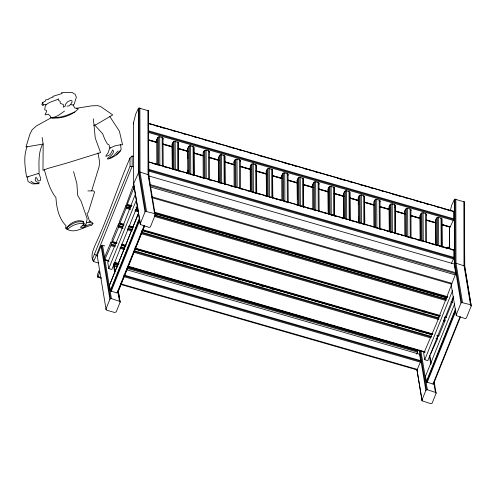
<?xml version="1.0" encoding="UTF-8"?>
<svg xmlns="http://www.w3.org/2000/svg" width="496" height="496" viewBox="0 0 496 496"><rect width="100%" height="100%" fill="white"/><g stroke="black" fill="none" stroke-linecap="round" stroke-linejoin="round"><path stroke-width="0.74" d="M66.867 229.171L66.873 227.8C70.19 222.568 77.624 219.207 83.607 221.439L83.291 224.886L80.34 227.379L84.779 227.087L85.219 226.337L84.915 225.736L85.269 224.738L82.962 221.985C77.457 220.763 71.833 223.597 67.729 227.094L66.867 229.171C75.008 234.093 83.588 226.728 91.717 225.246L93.012 223.46L91.865 222.289L88.858 222.109L86.335 222.797M42.135 137.473L43.164 144.038L42.972 170.314L48.007 168.392L67.555 162.855L100.589 152.57L95.263 138.117L93.391 118.854M114.508 266.259L115.351 263.357L118.321 264.213M119.728 223.69L126.089 208.258L126.077 205.22L119.48 221.501L119.728 223.69L123.64 224.787M416.733 354.2L417.843 350.604L127.987 266.997M417.055 369.904L420.701 361.355L419.709 354.262L126.424 269.675M451.242 284.053L451.943 283.34L455.688 273.693L454.355 264.052L148.347 175.826M112.387 242.06L118.631 227.162L118.959 225.618L118.55 223.826L112.053 239.574L112.208 241.98L116.101 243.133M437.088 335.711L438.569 336.139L438.873 335.656L444.813 321.241L445.141 319.697L444.732 317.905M120.305 150.561L120.199 151.398L116.498 154.839M104.65 259.96L110.949 245.669L111.309 244.1L110.992 242.073L104.34 257.932L104.65 259.96L109.108 261.243M430.677 353.902L437.137 339.748L437.491 338.179L437.174 336.152M441.874 224.781L450.058 227.143L453.648 219.604L453.604 211.296L148.608 123.33M451.441 263.444L453.84 258.168L453.803 249.86L148.806 161.894M140.349 224.514L140.275 223.733L145.012 211.947L145.638 211.364L154.535 213.584L155.236 214.892L150.499 226.684L149.873 227.261L148.998 227.36L140.349 224.514L133.66 183.768L133.511 122.741L135.761 113.956L138.359 108.525L138.992 108.041L148.515 110.788L148.738 175.621L148.515 110.788M450.411 210.211L451.726 205.084L454.324 199.659L454.95 199.175L464.479 201.922L464.696 266.749L471.2 306.026L466.457 317.812L465.837 318.395L464.963 318.488L456.314 315.642L450.938 283.191M43.164 144.038L27.082 146.791C23.207 156.668 25.104 167.183 26.579 177.153L39.097 173.29C39.017 163.637 38.056 152.923 42.631 144.181M127.038 204.96L133.331 189.125C133.858 188.536 133.511 185.095 132.73 186.831L126.678 203.583L127.038 204.96L131.496 206.249M445.916 317.769L452.271 302.337L452.569 300.824L452.067 299.274M28.018 176.688L27.423 178.783L28.136 181.561L32.519 183.929L38.372 183.706M91.661 190.879L99.051 166.842L99.677 162.273L97.954 153.072M135.743 193.142L120.615 232.159L107.756 262.359L108.791 268.609L111.848 269.489L137.696 205.208M451.707 284.27L436.579 323.293L423.714 353.493L424.75 359.736L427.806 360.623L453.66 296.335M97.613 277.103L99.336 273.47L98.89 270.779L97.365 274.92L97.613 277.103L101.525 278.206M113.739 264.393L114.545 262.341M133.511 156.438L132.072 156.023L129.977 158.069C117.397 186.887 108.314 217.112 94.916 245.576C93.006 250.542 90.21 256.55 93.508 261.566L98.549 263.016M92.405 259.154L130.076 166.247L129.977 158.069M100.787 246.636L97.197 255.558L106.101 309.678L106.727 310.211L114.75 312.523L116.25 311.848L120.113 302.238L118.271 290.792M129.506 206.937L130.076 205.511M123.231 225.705L123.808 224.279M108.791 268.609L136.648 199.324M144.454 226.182L117.744 292.609L117.037 292.919L111.247 291.245L110.36 290.476L109.498 285.274L138.508 213.131M138.7 212.84L109.498 285.274M110.36 290.476L139.655 217.626M110.67 290.916L139.68 218.779M111.247 291.245L139.965 219.821M120.038 301.463L111.389 298.617L110.515 298.71L109.895 299.293L106.026 308.903L106.101 309.678M117.037 292.919L144.038 225.779M117.552 292.907L144.553 225.761M447.46 248.583L448.037 247.157L449.475 247.572M423.906 312.43L424.483 310.998M431.377 293.837L431.954 292.411M433.237 294.543L433.814 293.117M445.464 298.071L446.04 296.645M439.189 316.839L439.766 315.406M424.75 359.736L452.612 290.458M433.684 383.73L432.977 384.04L426.61 382.044L425.438 376.396L454.634 303.961M426.3 381.604L455.595 308.748M426.61 382.044L455.619 309.901M427.18 382.373L455.905 310.942M422.065 400.811L421.991 400.03L425.853 390.42L426.473 389.844L427.354 389.744L436.003 392.59L436.077 393.371L432.214 402.981L431.594 403.558L430.714 403.657L422.065 400.811L416.894 369.57M471.2 306.026L470.499 304.711L461.596 302.498L460.976 303.075L456.233 314.867L456.314 315.642M432.977 384.04L459.978 316.901M433.492 384.028L460.493 316.888M156.835 164.784L156.705 139.568L157.623 137.652L158.497 136.933L159.706 136.834L162.173 137.547L162.998 138.235L163.066 139.221M172.292 169.241L172.168 144.032L173.079 142.11L173.96 141.391L175.162 141.292L178.461 142.693L178.665 171.182M187.748 173.699L187.624 148.49L188.542 146.568L189.416 145.855L190.625 145.75L193.917 147.151L194.122 175.64M209.442 152.594L209.38 151.609L208.549 150.92L206.082 150.207L204.879 150.313L203.999 151.026L203.081 152.948L203.211 178.157M218.668 182.615L218.544 157.406L219.455 155.484L220.336 154.771L221.538 154.671L224.837 156.066L225.041 184.555M224.291 158.336L224.905 157.052M234.124 187.073L234 161.863L234.918 159.941L235.792 159.228L237.001 159.129L239.463 159.836L240.293 160.524L240.362 161.516M256.717 192.932L256.519 165.205L253.22 163.804L252.018 163.909L251.137 164.622L250.226 166.544L250.35 191.754M266.402 196.385L266.278 171.176L267.189 169.254L268.069 168.535L269.272 168.435L272.571 169.837L272.775 198.326M281.858 200.843L281.734 175.634L282.652 173.712L283.526 172.999L284.735 172.893L287.196 173.606L288.027 174.294L288.095 175.28M297.321 205.301L297.191 180.091L298.108 178.169L298.989 177.456L300.192 177.351L303.49 178.752L303.695 207.241M312.778 209.758L312.654 184.549L313.565 182.627L314.445 181.914L315.648 181.815L318.116 182.522L318.947 183.21L319.015 184.196M328.24 214.216L328.11 189.007L329.028 187.085L329.902 186.372L331.111 186.273L334.403 187.668L334.614 216.163M343.697 218.68L343.567 193.465L344.484 191.543L345.365 190.83L346.568 190.731L349.866 192.132L350.071 220.621M358.391 222.915L358.267 197.706L359.178 195.784L360.059 195.071L361.262 194.965L364.56 196.366L364.758 224.093M380.085 201.81L380.017 200.824L379.186 200.136L376.724 199.429L375.515 199.528L374.641 200.241L373.724 202.163L373.91 226.833M389.304 231.068L389.18 206.621L390.098 204.699L390.978 203.986L392.181 203.887L395.479 205.282L395.678 233.008M394.934 207.551L395.541 206.274M404.829 235.749L404.643 211.079L405.554 209.157L406.435 208.444L407.638 208.345L410.105 209.058L410.936 209.746L411.004 210.732M420.224 239.99L420.1 215.543L421.017 213.621L421.891 212.902L423.1 212.803L425.562 213.516L426.393 214.204L426.461 215.19M435.68 244.447L435.556 220.001L436.474 218.079L437.354 217.36L438.557 217.26L441.855 218.662L442.054 246.388M419.219 354.721L419.709 354.262M66.991 106.132L69.192 105.859L70.872 104.11L72.106 101.903L71.914 100.731L70.63 100.39L67.599 101.792L65.286 104.495L65.28 106.07L63.321 107.204L63.358 104.563L60.152 103.18L60.289 101.661L58.199 99.882L58.646 98.871C54.349 101.283 48.658 101.643 45.39 105.598L44.665 109.765L46.519 110.521L46.587 111.643L45.086 114.471L45.341 114.88L48.273 114.161L50.456 116.374L50.586 117.422C55.856 118.104 60.531 113.832 64.554 111.054M453.325 211.649L453.604 211.296M453.803 249.86L453.518 250.22L451.286 249.575M110.372 147.858L109.343 149.085L108.246 152.582L105.691 156.265L108.475 155.657L110.403 154.169L112.728 149.86L113.627 151.54C112.877 154.671 109.932 156.593 107.508 158.416L107.446 158.98L108.202 159.055L113.609 155.899L118.122 150.927M446.989 248.18L448.037 247.157M51.026 117.812C60.667 119.059 71.312 115.934 78.232 108.946L77.965 108.432L74.803 108.01L73.11 105.009L70.42 104.582M104.749 245.904L102.56 245.272L101.06 245.948L109.895 299.293M67.487 229.481C71.331 225.618 76.899 223.243 82.373 223.491L83.52 224.223M460.976 303.075L454.472 263.804L455.105 263.264L455.985 263.184L464.628 266.011L471.126 305.245M73.11 105.009L74.115 104.29L76.353 97.321L75.243 94.401L72.261 92.498L67.258 92.343L61.436 92.684L62.186 93.465L52.719 96.404L53.047 97.067L48.968 98.537L48.763 99.274L45.489 99.969L45.489 100.979L42.141 102.87L43.047 102.777L41.621 104.346L43.66 104.129L42.433 105.642L44.659 104.532L46.159 104.588M82.975 228.055L84.779 227.087M66.873 227.8L65.441 228.476L66.049 225.816C58.646 218.197 56.575 207.812 55.943 197.631C49.557 189.602 47.12 179.428 44.342 169.793M51.435 117.633L36.425 125.922L32.116 129.766L29.903 134.149L25.984 146.946L27.082 146.791M74.977 112.003L65.726 115.673L60.58 117.031L51.913 118.005M85.052 226.009L93.012 223.46M93.868 125.314L96.503 124.428L112.728 114.898L100.514 106.466L97.718 105.66L91.741 105.828L76.508 108.289M109.858 116.585L119.393 131.155L122.562 144.82L120.627 144.733L115.115 145.812L109.746 148.13L109.07 144.906L107.347 143.939L104.799 139.277L102.666 133.821L94.724 125.029M88.858 222.109L91.022 221.706L89.317 220.491L86.967 213.547L88.338 212.145L94.587 192.002L93.502 190.861L87.854 190.917M453.22 299.038L453.735 298.468L452.247 298.04M82.268 225.705L84.915 225.736L85.82 225.234L87.178 218.792L81.108 201.246L77.667 195.381L76.892 183.725L73.563 171.579M130.076 166.247L133.641 166.712M109.225 158.497L111.154 158.038L116.207 155.174L121.123 149.637L120.627 144.733M113.968 266.079L117.502 267.102M148.744 123.56L453.741 211.525M149.817 124.112L152.049 124.756M155.025 125.612L157.257 126.257M160.233 127.112L163.953 128.185M172.137 130.547L174.369 131.192M182.547 133.554L186.267 134.627M194.451 136.983L196.683 137.628M204.867 139.99L208.587 141.062M210.075 141.49L212.307 142.135M216.771 143.418L219.003 144.063M227.18 146.425L229.412 147.07M232.388 147.926L234.62 148.571M237.596 149.426L241.316 150.499M249.5 152.861L251.732 153.506M259.916 155.868L263.63 156.941M265.118 157.368L267.35 158.013M271.814 159.297L274.046 159.941M282.23 162.304L285.95 163.376M287.438 163.804L289.67 164.449M292.646 165.304L296.366 166.377M304.544 168.739L306.776 169.384M309.752 170.24L311.984 170.884M314.96 171.74L318.68 172.813M320.168 173.247L322.4 173.885M326.864 175.175L329.096 175.82M337.28 178.182L341 179.254M342.488 179.682L344.72 180.327M349.178 181.61L351.41 182.255M359.594 184.617L361.826 185.262M364.802 186.118L367.034 186.763M370.01 187.618L373.73 188.691M381.914 191.053L384.146 191.698M392.324 194.054L396.044 195.126M397.532 195.56L399.764 196.199M404.228 197.489L406.46 198.133M414.644 200.496L418.364 201.568M419.852 201.996L422.084 202.641M425.06 203.496L428.78 204.569M436.957 206.931L439.189 207.576M442.165 208.432L444.397 209.076M447.373 209.932L451.093 211.005M148.781 130.863L453.778 218.829M148.651 131.632L453.648 219.604M148.372 132.457L453.369 220.422M148.316 139.68L157.244 142.253M163.196 143.97L172.118 146.543M178.07 148.261L187.742 151.051M193.694 152.768L203.366 155.558M209.318 157.275L218.984 160.059M224.192 161.566L234.608 164.567M240.56 166.284L250.976 169.291M256.178 170.791L266.594 173.792M272.546 175.51L282.218 178.3M288.17 180.017L297.092 182.59M303.044 184.307L312.716 187.097M318.668 188.815L328.34 191.605M334.292 193.316L343.957 196.106M349.909 197.823L358.093 200.186M364.045 201.903L374.461 204.904M379.669 206.404L389.335 209.194M395.287 210.912L404.959 213.702M410.911 215.419L420.583 218.209M426.529 219.92L435.457 222.499M441.409 224.217L450.337 226.79M148.645 140.021L156.829 142.377M162.781 144.094L172.453 146.884M178.405 148.602L188.071 151.392M194.023 153.109L202.951 155.682M208.903 157.399L219.319 160.4M224.527 161.907L234.193 164.691M240.145 166.408L250.561 169.415M257.257 171.343L266.929 174.133M272.874 175.851L281.802 178.424M288.498 180.358L297.426 182.931M304.122 184.859L313.05 187.438M318.996 189.15L328.668 191.94M334.62 193.657L344.292 196.447M350.244 198.164L358.422 200.527M364.374 202.238L374.046 205.028M379.998 206.745L388.926 209.318M396.366 211.463L405.288 214.043M411.24 215.76L420.168 218.333M426.12 220.05L435.792 222.84M441.738 224.552L450.058 227.143M148.781 140.25L156.965 142.606M162.911 144.324L172.583 147.114M178.535 148.831L187.463 151.404M193.415 153.121L203.081 155.911M209.033 157.629L218.705 160.419M224.657 162.13L234.329 164.92M240.281 166.637L250.691 169.644M255.899 171.145L266.315 174.146M272.267 175.863L281.939 178.653M287.885 180.37L297.557 183.16M303.509 184.878L312.437 187.451M318.389 189.168L328.798 192.169M334.006 193.669L343.678 196.459M349.63 198.177L358.558 200.75M364.51 202.467L374.176 205.257M379.384 206.758L389.8 209.765M395.752 211.482L404.68 214.055M410.632 215.772L420.298 218.562M426.25 220.28L435.922 223.064M148.192 161.907L453.933 250.089M152.241 163.32L155.961 164.393M164.145 166.755L167.865 167.828M169.353 168.256L171.585 168.9M174.561 169.756L178.281 170.829M179.769 171.263L182.001 171.901M186.465 173.191L188.697 173.836M191.667 174.691L193.899 175.336M196.875 176.198L200.595 177.27M202.083 177.698L204.315 178.343M208.779 179.626L211.011 180.271M219.195 182.633L222.915 183.706M224.403 184.134L226.635 184.779M229.611 185.634L233.325 186.707M241.509 189.069L243.741 189.714M246.717 190.569L248.949 191.214M251.925 192.07L255.645 193.142M257.133 193.576L259.365 194.215M263.829 195.505L266.061 196.149M274.245 198.512L277.958 199.584M279.446 200.012L281.678 200.657M284.654 201.512L288.374 202.585M296.558 204.947L300.278 206.02M301.766 206.448L303.998 207.092M306.974 207.948L310.694 209.021M312.182 209.448L314.414 210.093M318.872 211.383L321.104 212.028M324.08 212.883L326.312 213.528M329.288 214.384L333.008 215.456M334.496 215.89L336.728 216.529M341.192 217.818L343.424 218.463M351.608 220.825L355.328 221.898M356.816 222.326L359.048 222.971M362.018 223.826L365.738 224.899M373.922 227.261L377.642 228.334M379.13 228.761L381.362 229.406M384.338 230.262L388.058 231.334M389.546 231.762L391.778 232.407M396.242 233.697L398.474 234.341M401.45 235.197L403.676 235.842M406.652 236.697L410.372 237.77M411.86 238.204L414.092 238.843M417.068 239.704L420.788 240.777M428.972 243.139L432.692 244.212M434.18 244.64L436.412 245.284M439.388 246.14L443.108 247.213M444.59 247.64L446.822 248.285M148.23 169.217L453.97 257.393M148.843 170.202L453.84 258.168M148.571 171.021L453.561 258.986M150.052 184.555L455.793 272.738M149.953 185.51L455.688 273.693M150.338 186.942L455.334 274.908M133.033 186.273L134.521 186.701M133.331 189.125L134.819 189.553M152.154 196.875L451.943 283.34M151.72 197.631L451.509 284.096M127.546 204.389L132.004 205.673M136.462 206.956L137.95 207.39M154.293 212.102L447.789 296.751M135.954 207.533L137.646 207.948M154.529 212.889L447.485 297.309M126.077 205.22L131.279 206.72M136.481 208.221L137.962 208.649M154.312 213.367L447.063 297.805M125.885 205.195L130.343 206.485M136.282 208.196L137.77 208.624M154.857 213.553L446.865 297.774M126.381 206.745L130.839 208.029M135.296 209.312L138.272 210.174M155.36 215.103L446.623 299.107M126.325 207.409L130.039 208.481M135.241 209.982L138.217 210.837M154.56 215.549L445.823 299.559M126.089 208.258L130.547 209.541M135.005 210.831L138.719 211.904M154.324 216.405L446.326 300.626M450.783 301.909L452.271 302.337M120.224 223.188L123.944 224.26M129.14 225.761L132.86 226.827M142.519 229.617L440.467 315.549M444.924 316.839L446.412 317.266M128.644 226.263L133.3 227.571M142.761 230.33L439.971 316.051M444.428 317.341L446.109 317.793M118.55 223.826L123.932 225.407M128.39 226.691L132.847 227.98M141.763 230.553L439.716 316.485M118.959 225.618L123.417 226.908M127.875 228.191L132.333 229.474M141.248 232.047L439.196 317.986M118.879 226.319L122.599 227.391M127.794 228.892L132.258 230.175M141.912 232.959L438.377 318.469M443.579 319.97L445.067 320.397M118.631 227.162L123.089 228.451M127.546 229.735L132.004 231.024M140.92 233.591L438.873 319.529M443.331 320.813L444.813 321.241M112.685 241.577L117.143 242.866M121.601 244.15L126.058 245.433M134.974 248.006L432.927 333.944M437.385 335.228L438.873 335.656M112.208 241.98L116.665 243.269M121.867 244.77L125.581 245.842M135.985 248.837L432.45 334.347M436.908 335.631L438.569 336.139M122.047 244.85L125.761 245.923M135.42 248.707L432.63 334.428M110.992 242.073L116.194 243.573M122.14 245.284L125.11 246.146M135.513 249.147L431.979 334.651M111.154 242.209L116.355 243.71M121.557 245.204L125.271 246.276M134.931 249.066L432.14 334.788M183.514 263.512L185.746 264.157M205.803 269.942L208.035 270.587M238.495 279.372L240.727 280.017M260.791 285.801L263.016 286.446M271.188 288.802L273.42 289.447M364.07 315.592L366.296 316.231M396.763 325.016L398.989 325.661M419.052 331.446L421.278 332.091M111.309 244.1L115.022 245.173M120.962 246.884L124.682 247.957M134.342 250.747L431.545 336.468M111.209 244.832L115.667 246.115M120.125 247.399L124.583 248.688M134.242 251.472L431.452 337.193M435.91 338.477L437.398 338.911M110.949 245.669L114.663 246.741M119.865 248.242L124.322 249.525M133.982 252.315L430.447 337.819M97.762 255.936L96.323 255.521L94.717 254.181M104.947 259.52L108.661 260.592M114.607 262.303L119.065 263.593M127.98 266.16L425.184 351.881M104.489 259.823L108.202 260.896M114.148 262.607L118.606 263.897M128.266 266.681L423.987 351.974M114.309 262.744L118.029 263.816M127.683 266.6L424.892 352.321M115.295 264.021L118.265 264.876M127.925 267.666L417.787 351.267M115.053 264.87L118.029 265.726M126.945 268.299L417.551 352.117M123.957 275.063L420.769 360.673M123.888 275.745L420.701 361.355M123.647 276.594L420.459 362.204M98.109 276.601L101.085 277.462M120.733 283.842L417.545 369.452M120.429 284.351L417.241 369.96M38.111 173.575L39.327 174.288L40.461 177.94L40.548 180.42L38.607 181.003L37.299 179.732L37.157 178.647L35.917 177.277L35.222 179.248L35.297 180.668L36.729 181.945L39.246 182.664L38.775 183.756L33.833 183.148L30.919 181.257M92.845 259.017L93.508 261.566L96.323 255.521L132.203 166.296L132.072 156.023M470.499 304.711L464.008 265.496L463.853 201.432M462.477 302.399L455.985 263.184L455.83 199.119M461.596 302.498L455.105 263.264L454.95 199.175M429.821 355.248L431.21 363.63M434.236 381.92L436.077 393.371M429.319 355.483L430.838 364.628M433.74 382.156L435.376 392.057M420.918 350.883L427.354 389.744M419.914 350.219L426.473 389.844M419.294 350.796L425.853 390.42M416.944 369.551L421.991 400.03M155.236 214.892L148.67 174.877L140.021 172.05L139.14 172.131L138.514 172.67L133.66 183.768L140.275 223.733M148.614 175.869L148.856 177.314M149.091 178.765L149.333 180.209M149.575 181.66L149.811 183.105M154.535 213.584L148.044 174.369L147.895 110.298M146.512 211.271L140.021 172.05L139.872 107.985M145.638 211.364L139.14 172.131L138.992 108.041M145.012 211.947L138.514 172.67L138.359 108.525M113.857 264.12L115.122 271.74M113.807 264.139L114.942 270.996M118.352 291.567L120.113 302.238M114.322 268.218L114.675 270.351M113.361 264.349L114.874 273.494M117.775 291.022L119.412 300.929M102.56 245.272L104.582 257.461M104.83 258.986L111.389 298.617M101.68 245.371L110.515 298.71M464.696 266.749L464.479 201.922M435.556 220.001L435.736 243.139M420.1 215.543L420.286 240.213M404.643 211.079L404.711 212.071M389.18 206.621L389.366 231.291M358.267 197.706L358.36 204.042M343.567 193.465L343.759 218.135M328.11 189.007L328.296 213.677M312.654 184.549L312.722 185.535M297.191 180.091L297.352 199.411M281.734 175.634L281.802 176.619M266.278 171.176L266.464 195.846M234 161.863L234.069 162.849M218.544 157.406L218.73 182.075M187.624 148.49L187.736 158.646M172.168 144.032L172.354 168.702M156.705 139.568L156.773 140.56M133.511 122.741L133.585 123.926M441.855 218.662L441.998 246.927M441.025 217.973L441.167 246.239M438.557 217.26L438.7 245.526M437.354 217.36L437.497 245.632M436.474 218.079L436.61 245.582M426.393 214.204L426.535 242.47M425.562 213.516L425.704 241.781M423.1 212.803L423.243 241.068M421.891 212.902L422.034 241.174M421.017 213.621L421.154 241.124M410.936 209.746L411.079 238.012M410.105 209.058L410.254 238.086M407.638 208.345L407.78 236.611M406.435 208.444L406.577 236.71M405.554 209.157L405.697 236.66M395.479 205.282L395.616 233.554M394.649 204.594L394.791 233.628M392.181 203.887L392.324 232.153M390.978 203.986L391.115 232.252M390.098 204.699L390.234 232.202M380.017 200.824L380.159 229.096M379.186 200.136L379.335 229.171M376.724 199.429L376.867 227.695M375.515 199.528L375.658 227.794M374.641 200.241L374.778 227.745M364.56 196.366L364.703 224.632M363.729 195.678L363.872 224.713M361.262 194.965L361.404 223.237M360.059 195.071L360.195 222.574M359.178 195.784L359.321 223.287M358.422 216.262L358.453 222.375M349.866 192.132L350.009 220.398M349.035 191.444L349.178 219.709M346.568 190.731L346.716 219.759M345.365 190.83L345.507 219.096M344.484 191.543L344.621 218.283M334.403 187.668L334.546 215.171M333.572 186.98L333.715 215.252M331.111 186.273L331.254 215.301M329.902 186.372L330.045 214.638M329.028 187.085L329.164 214.588M318.947 183.21L319.151 210.936M318.116 182.522L318.258 210.788M315.648 181.815L315.797 210.843M314.445 181.914L314.588 210.18M313.565 182.627L313.701 209.368M303.49 178.752L303.633 207.018M302.659 178.064L302.802 206.33M300.192 177.351L300.34 206.386M298.989 177.456L299.131 205.722M298.108 178.169L298.245 204.91M288.027 174.294L288.232 202.783M287.196 173.606L287.339 201.872M284.735 172.893L284.878 201.928M283.526 172.999L283.669 201.264M282.652 173.712L282.782 200.452M272.571 169.837L272.713 198.102M271.74 169.148L271.882 197.414M269.272 168.435L269.421 197.47M268.069 168.535L268.212 196.807M267.189 169.254L267.325 195.988M256.519 165.205L256.661 193.471M255.688 164.517L255.837 193.552M253.22 163.804L253.363 192.076M252.018 163.909L252.16 192.175M251.137 164.622L251.274 191.363M250.294 167.53L250.412 191.214M240.293 160.524L240.498 189.019M239.463 159.836L239.605 188.108M237.001 159.129L237.144 187.395M235.792 159.228L235.935 187.494M234.918 159.941L235.054 187.445M224.837 156.066L224.979 184.332M224.006 155.378L224.149 183.644M221.538 154.671L221.681 182.937M220.336 154.771L220.478 183.036M219.455 155.484L219.598 182.987M209.38 151.609L209.585 180.098M208.549 150.92L208.692 179.186M206.082 150.207L206.224 178.479M204.879 150.313L205.015 178.579M203.999 151.026L204.135 178.529M193.917 147.151L194.06 175.417M193.087 146.463L193.235 175.491M190.625 145.75L190.768 174.015M189.416 145.855L189.559 174.121M188.542 146.568L188.678 174.071M187.798 170.103L187.81 173.16M178.461 142.693L178.603 170.959M177.63 142.005L177.773 170.271M175.162 141.292L175.305 169.558M173.96 141.391L174.102 169.663M173.079 142.11L173.222 169.613M162.998 138.235L163.209 166.724M162.173 137.547L162.31 165.813M159.706 136.834L159.848 165.1M158.497 136.933L158.639 165.199M157.623 137.652L157.759 165.149M454.324 199.659L454.472 263.804M449.574 226.56L449.624 248.031M449.506 226.232L449.556 248.632"/></g></svg>
